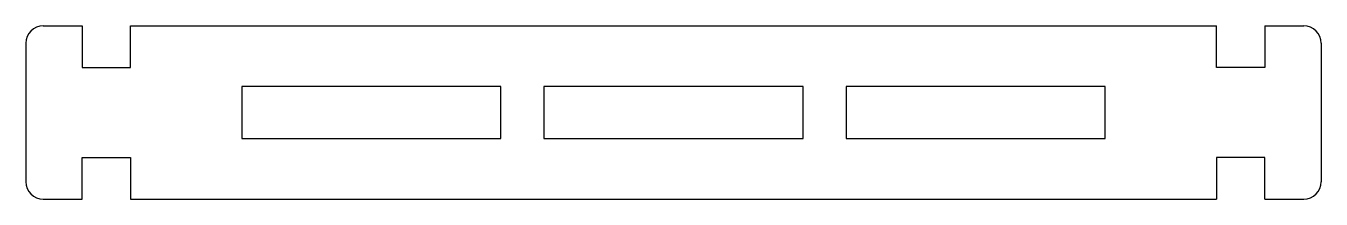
# Model space of a CAD drawing. Header units: millimetres. Extents: x -75 to 75, y -10 to 10.
import ezdxf

# ---------------------------------------------------------------- set-up
doc = ezdxf.new("R2010")
doc.units = ezdxf.units.MM

msp = doc.modelspace()

# ---------------------------------------------------------------- linework, layer by layer
at = {"color": 7, "linetype": 'Continuous', "lineweight": 25}
for p, q in [((-73, 10), (-68.5, 10)), ((-68.5, 10), (-68.5, 5.2)), ((-62.9, 5.2), (-62.9, 10)), ((-62.9, 10), (62.9, 10)), ((62.9, 5.2), (62.9, 10)), ((68.5, 10), (68.5, 5.2)), ((68.5, 10), (73, 10)), ((-75, 8), (-75, -8)), ((75, 8), (75, -8)), ((-68.5, 5.2), (-62.9, 5.2)), ((68.5, 5.2), (62.9, 5.2)), ((-20, 3), (-50, 3)), ((-50, 3), (-50, -3)), ((-20, -3), (-20, 3)), ((-15, 3), (-15, -3)), ((15, 3), (-15, 3)), ((15, -3), (15, 3)), ((20, 3), (20, -3)), ((50, 3), (20, 3)), ((50, -3), (50, 3)), ((-50, -3), (-20, -3)), ((-15, -3), (15, -3)), ((20, -3), (50, -3)), ((-68.5, -5.2), (-62.9, -5.2)), ((-68.5, -10), (-68.5, -5.2)), ((-62.9, -5.2), (-62.9, -10)), ((68.5, -5.2), (62.9, -5.2)), ((62.9, -5.2), (62.9, -10)), ((68.5, -10), (68.5, -5.2)), ((-73, -10), (-68.5, -10)), ((-62.9, -10), (62.9, -10)), ((68.5, -10), (73, -10))]:
    msp.add_line(p, q, dxfattribs=at)
for centre, start, end in [((-73, 8), 90, 180), ((73, 8), 0, 90), ((-73, -8), 180, 270), ((73, -8), 270, 0)]:
    msp.add_arc(centre, 2, start, end, dxfattribs=at)

doc.saveas('drawing.dxf')
